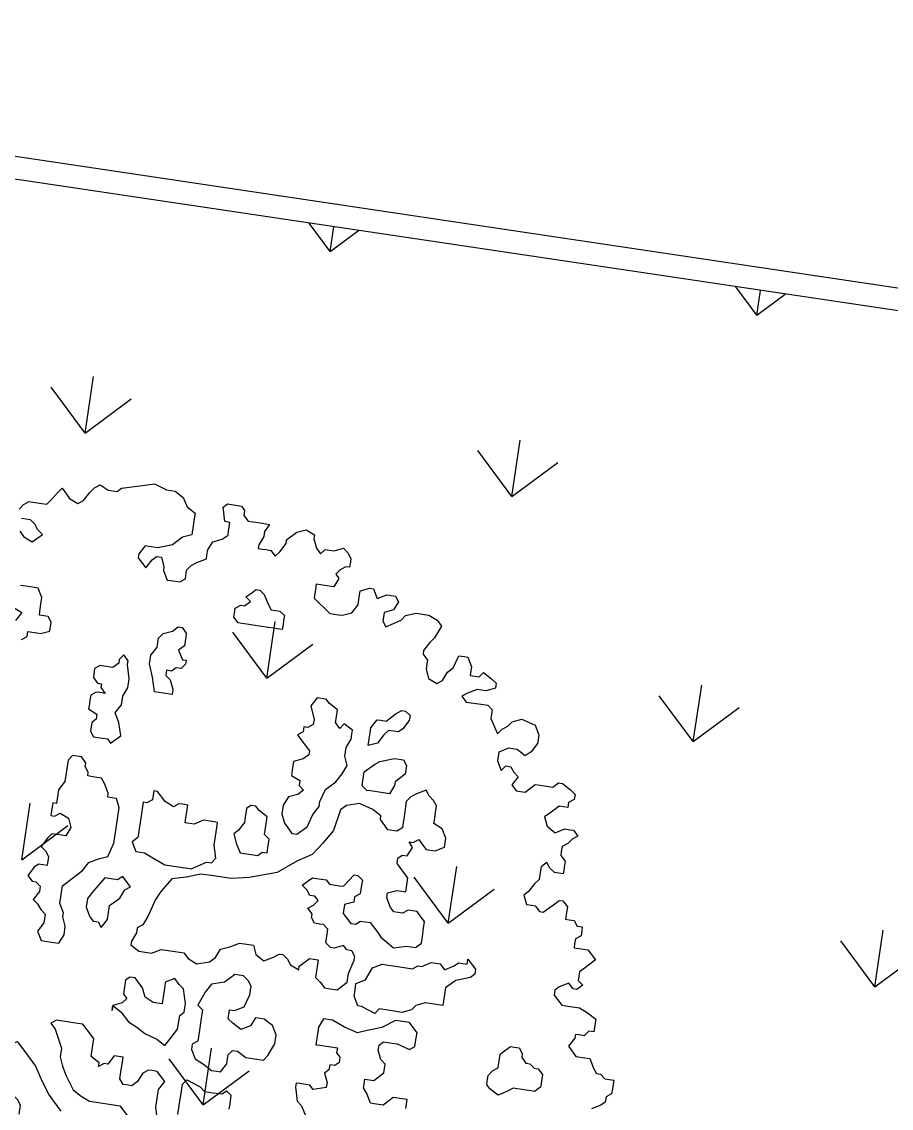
# Model space of a CAD drawing. Header units: millimetres. Extents: x 338 to 506, y 179 to 335.
# Drawn here: x 375.76 to 381.56, y 262.99 to 270.23 of the extents above; entities that cross this region are included whole.
import ezdxf

# ---------------------------------------------------------------- set-up
doc = ezdxf.new("R2010")
doc.units = ezdxf.units.MM
for name, color, linetype in [('ANDEN', 251, 'Continuous'), ('ARBOL-TOP', 3, 'Continuous'), ('MUROS', 32, 'Continuous')]:
    doc.layers.add(name, color=color, linetype=linetype)

# ---------------------------------------------------------------- blocks, each defined once
blk = doc.blocks.new('*X959')
at = {"color": 0}
for p, q in [((82.3286, 122.0172), (82.598, 122.2867)), ((79.4549, 122.0172), (79.7243, 121.7478)), ((79.4549, 122.0172), (79.8359, 122.0172)), ((82.3286, 122.0172), (82.598, 121.7478)), ((82.3286, 122.0172), (82.7096, 122.0172)), ((78.0181, 120.5804), (78.2875, 120.8498)), ((80.8918, 120.5804), (81.1612, 120.8498)), ((83.7654, 120.5804), (83.9313, 120.7462)), ((78.0181, 120.5804), (78.2875, 120.311)), ((78.0181, 120.5804), (78.3991, 120.5804)), ((80.8918, 120.5804), (81.1612, 120.311)), ((80.8918, 120.5804), (81.2728, 120.5804)), ((83.7654, 120.5804), (83.9313, 120.4146)), ((83.7654, 120.5804), (83.9313, 120.5804)), ((79.4549, 119.1436), (79.7243, 119.413)), ((82.3286, 119.1436), (82.598, 119.413)), ((79.4549, 119.1436), (79.7243, 118.8742)), ((79.4549, 119.1436), (79.8359, 119.1436)), ((82.3286, 119.1436), (82.598, 118.8742)), ((82.3286, 119.1436), (82.7096, 119.1436)), ((80.8918, 117.7067), (81.1612, 117.9761)), ((83.7654, 117.7067), (83.9313, 117.8726)), ((80.8918, 117.7067), (81.1612, 117.4373)), ((80.8918, 117.7067), (81.2728, 117.7067)), ((83.7654, 117.7067), (83.9313, 117.5409)), ((83.7654, 117.7067), (83.9313, 117.7067)), ((79.4549, 116.2699), (79.7243, 116.5393)), ((79.4549, 116.2699), (79.7243, 116.0005)), ((79.4549, 116.2699), (79.8359, 116.2699))]:
    blk.add_line(p, q, dxfattribs=at)
blk = doc.blocks.new('ARBOLITO')
at = {"linetype": 'ByBlock'}
for points in [[(462.3107, 69.5724), (462.3253, 69.5662), (462.3169, 69.5517)], [(462.3315, 69.5226), (462.3398, 69.5288), (462.3398, 69.5371), (462.3543, 69.5371), (462.3606, 69.5371), (462.3751, 69.5433), (462.3751, 69.5579), (462.3689, 69.5662), (462.3543, 69.5662), (462.3543, 69.5724), (462.3543, 69.5807), (462.3543, 69.5953), (462.346, 69.6098), (462.3398, 69.6098), (462.3253, 69.6098), (462.3169, 69.6098)], [(462.3024, 69.6971), (462.3107, 69.6888), (462.3253, 69.6826), (462.3398, 69.6971), (462.3315, 69.7033), (462.3253, 69.7117), (462.3169, 69.7179), (462.3024, 69.7179)], [(462.2962, 69.7324), (462.3024, 69.7407), (462.3107, 69.747), (462.3169, 69.747), (462.3315, 69.747), (462.3398, 69.747), (462.346, 69.7553), (462.3543, 69.7678), (462.3606, 69.7761), (462.3689, 69.7678), (462.3751, 69.7615), (462.3897, 69.7553), (462.398, 69.7615), (462.4063, 69.7761), (462.4125, 69.7844), (462.4208, 69.7906), (462.4354, 69.7844), (462.4499, 69.7844), (462.4562, 69.7906), (462.4853, 69.7989), (462.5081, 69.8052), (462.5289, 69.7989), (462.5434, 69.7989), (462.558, 69.7906), (462.5663, 69.7761), (462.5808, 69.7678), (462.5808, 69.7553), (462.5808, 69.747), (462.5808, 69.7324), (462.5663, 69.7262), (462.5517, 69.7117), (462.5289, 69.7033), (462.5143, 69.7033), (462.5081, 69.7033), (462.4998, 69.6888), (462.4998, 69.6826), (462.5081, 69.6742), (462.5143, 69.668), (462.5227, 69.6826), (462.5289, 69.6888), (462.5372, 69.6888), (462.5434, 69.6742), (462.5434, 69.668), (462.5517, 69.6535), (462.558, 69.6535), (462.5725, 69.6535), (462.5808, 69.6597), (462.5808, 69.6742), (462.5871, 69.6826), (462.5954, 69.6888), (462.6099, 69.6971), (462.6099, 69.7033), (462.6099, 69.7117), (462.6162, 69.7262), (462.6307, 69.7324), (462.639, 69.7407), (462.639, 69.747), (462.639, 69.7615), (462.6307, 69.7615), (462.6245, 69.7844), (462.6307, 69.7906), (462.6536, 69.7906), (462.6598, 69.7844), (462.6598, 69.7761), (462.6681, 69.7678), (462.6764, 69.7678), (462.691, 69.7678), (462.7034, 69.7678), (462.6972, 69.7553), (462.6972, 69.747), (462.691, 69.7324), (462.691, 69.7262), (462.6972, 69.7262), (462.7034, 69.7262), (462.7117, 69.7262), (462.7201, 69.7179), (462.7263, 69.7262), (462.7346, 69.7407), (462.7346, 69.747), (462.7491, 69.7615), (462.7637, 69.7678), (462.7782, 69.7615), (462.7782, 69.7553), (462.7845, 69.7407), (462.7928, 69.7324), (462.799, 69.7407), (462.8136, 69.7407), (462.8281, 69.747), (462.8364, 69.7407), (462.8427, 69.7324), (462.8427, 69.7262), (462.8427, 69.7179), (462.8364, 69.7179), (462.8281, 69.7117), (462.8219, 69.7033), (462.8281, 69.6971), (462.8219, 69.6826), (462.8073, 69.6826), (462.7928, 69.6826), (462.7928, 69.6742), (462.7928, 69.6597), (462.8219, 69.6389), (462.8364, 69.6389), (462.8427, 69.6389), (462.8572, 69.6452), (462.8655, 69.6597), (462.8655, 69.668), (462.8655, 69.6826), (462.8801, 69.6888), (462.8863, 69.6888), (462.8946, 69.6742), (462.9091, 69.6826), (462.9237, 69.6826), (462.9299, 69.6742), (462.9237, 69.6597), (462.9091, 69.6535), (462.9091, 69.6389), (462.9154, 69.6306), (462.9382, 69.6452), (462.9445, 69.6535), (462.9611, 69.6597), (462.9819, 69.6597), (462.9964, 69.6535), (463.0047, 69.6452), (462.9964, 69.6244), (462.9902, 69.6161), (462.9819, 69.6015), (462.9819, 69.5953), (462.9902, 69.587), (462.9902, 69.5807), (462.9902, 69.5724), (462.9964, 69.5579), (463.011, 69.5517), (463.0193, 69.5579), (463.0255, 69.5724), (463.0338, 69.5807), (463.0401, 69.6015), (463.0484, 69.6015), (463.0546, 69.6015), (463.0629, 69.587), (463.0629, 69.5724), (463.0775, 69.5724), (463.0837, 69.5807), (463.0982, 69.5724), (463.1065, 69.5662), (463.1065, 69.5579), (463.092, 69.5517), (463.0775, 69.5517), (463.0629, 69.5433), (463.0546, 69.5371), (463.0629, 69.5288), (463.0837, 69.5288), (463.0982, 69.5288), (463.1065, 69.5226), (463.1065, 69.508), (463.1211, 69.4852), (463.1273, 69.4935), (463.1356, 69.4997), (463.1419, 69.508), (463.1564, 69.5143), (463.1793, 69.508), (463.1876, 69.4935), (463.1876, 69.4852), (463.1876, 69.4789), (463.1793, 69.4644), (463.171, 69.4561), (463.1564, 69.4644), (463.1419, 69.4644), (463.1273, 69.4561), (463.1273, 69.4415), (463.1356, 69.427), (463.1419, 69.4353), (463.1502, 69.4353), (463.1564, 69.427), (463.1647, 69.4207), (463.1564, 69.4062), (463.1647, 69.3979), (463.1793, 69.3979), (463.1938, 69.4124), (463.2021, 69.4124), (463.2229, 69.4124), (463.2312, 69.4207), (463.2375, 69.4207), (463.252, 69.4124), (463.2603, 69.4062), (463.2603, 69.3979), (463.252, 69.3917), (463.252, 69.3833), (463.2375, 69.3833), (463.2312, 69.3771), (463.2229, 69.3688), (463.2167, 69.3626), (463.2229, 69.348), (463.2375, 69.3397), (463.252, 69.348), (463.2603, 69.348), (463.2665, 69.348), (463.2749, 69.3397), (463.2665, 69.3335), (463.2603, 69.3252), (463.252, 69.3189), (463.252, 69.3106), (463.252, 69.3044), (463.2603, 69.2961), (463.2603, 69.2898), (463.2603, 69.2815), (463.2603, 69.2753), (463.2458, 69.2753), (463.2375, 69.2815), (463.2312, 69.2898), (463.2229, 69.2815), (463.2229, 69.2753), (463.2229, 69.2607), (463.2167, 69.2524), (463.2084, 69.2379), (463.2021, 69.2317), (463.2084, 69.2171), (463.2167, 69.2171), (463.2229, 69.2171), (463.2312, 69.2088), (463.2375, 69.2088), (463.2458, 69.2171), (463.252, 69.2233), (463.2603, 69.2317), (463.2665, 69.2317), (463.2749, 69.2233), (463.2749, 69.2171), (463.2749, 69.2026), (463.2811, 69.2026), (463.2894, 69.2026), (463.2956, 69.1943), (463.3039, 69.1943), (463.3039, 69.188), (463.3039, 69.1797), (463.2956, 69.1735), (463.2956, 69.1652), (463.2956, 69.1589), (463.3039, 69.1589), (463.3185, 69.1589), (463.333, 69.1444), (463.3247, 69.1361), (463.3185, 69.1298), (463.3102, 69.1215), (463.3102, 69.107), (463.3185, 69.1008), (463.3102, 69.0924), (463.3039, 69.0924), (463.2956, 69.1008), (463.2811, 69.0924), (463.2749, 69.0862), (463.2749, 69.0779), (463.2811, 69.0717), (463.2894, 69.0633), (463.2956, 69.0633), (463.3185, 69.0633), (463.333, 69.0571), (463.3476, 69.0488), (463.3476, 69.0426), (463.3476, 69.028), (463.3393, 69.028), (463.333, 69.0197), (463.3247, 69.0197), (463.3185, 69.0197), (463.3185, 69.0135), (463.3102, 68.9989), (463.3185, 68.9906), (463.3247, 68.9844), (463.3393, 68.9844), (463.3476, 68.9844), (463.3559, 68.9698), (463.3621, 68.9615), (463.3684, 68.9615), (463.3767, 68.9553), (463.3912, 68.9553), (463.3912, 68.9408), (463.3912, 68.9324), (463.3829, 68.9262), (463.3829, 68.9179), (463.3767, 68.9117), (463.3621, 68.9034)], [(462.3107, 69.5724), (462.3253, 69.5662), (462.3169, 69.5517)], [(462.3315, 69.5226), (462.3398, 69.5288), (462.3398, 69.5371), (462.3543, 69.5371), (462.3606, 69.5371), (462.3751, 69.5433), (462.3751, 69.5579), (462.3689, 69.5662), (462.3543, 69.5662), (462.3543, 69.5724), (462.3543, 69.5807), (462.3543, 69.5953), (462.346, 69.6098), (462.3398, 69.6098), (462.3253, 69.6098), (462.3169, 69.6098)], [(462.3024, 69.6971), (462.3107, 69.6888), (462.3253, 69.6826), (462.3398, 69.6971), (462.3315, 69.7033), (462.3253, 69.7117), (462.3169, 69.7179), (462.3024, 69.7179)], [(462.2962, 69.7324), (462.3024, 69.7407), (462.3107, 69.747), (462.3169, 69.747), (462.3315, 69.747), (462.3398, 69.747), (462.346, 69.7553), (462.3543, 69.7678), (462.3606, 69.7761), (462.3689, 69.7678), (462.3751, 69.7615), (462.3897, 69.7553), (462.398, 69.7615), (462.4063, 69.7761), (462.4125, 69.7844), (462.4208, 69.7906), (462.4354, 69.7844), (462.4499, 69.7844), (462.4562, 69.7906), (462.4853, 69.7989), (462.5081, 69.8052), (462.5289, 69.7989), (462.5434, 69.7989), (462.558, 69.7906), (462.5663, 69.7761), (462.5808, 69.7678), (462.5808, 69.7553), (462.5808, 69.747), (462.5808, 69.7324), (462.5663, 69.7262), (462.5517, 69.7117), (462.5289, 69.7033), (462.5143, 69.7033), (462.5081, 69.7033), (462.4998, 69.6888), (462.4998, 69.6826), (462.5081, 69.6742), (462.5143, 69.668), (462.5227, 69.6826), (462.5289, 69.6888), (462.5372, 69.6888), (462.5434, 69.6742), (462.5434, 69.668), (462.5517, 69.6535), (462.558, 69.6535), (462.5725, 69.6535), (462.5808, 69.6597), (462.5808, 69.6742), (462.5871, 69.6826), (462.5954, 69.6888), (462.6099, 69.6971), (462.6099, 69.7033), (462.6099, 69.7117), (462.6162, 69.7262), (462.6307, 69.7324), (462.639, 69.7407), (462.639, 69.747), (462.639, 69.7615), (462.6307, 69.7615), (462.6245, 69.7844), (462.6307, 69.7906), (462.6536, 69.7906), (462.6598, 69.7844), (462.6598, 69.7761), (462.6681, 69.7678), (462.6764, 69.7678), (462.691, 69.7678), (462.7034, 69.7678), (462.6972, 69.7553), (462.6972, 69.747), (462.691, 69.7324), (462.691, 69.7262), (462.6972, 69.7262), (462.7034, 69.7262), (462.7117, 69.7262), (462.7201, 69.7179), (462.7263, 69.7262), (462.7346, 69.7407), (462.7346, 69.747), (462.7491, 69.7615), (462.7637, 69.7678), (462.7782, 69.7615), (462.7782, 69.7553), (462.7845, 69.7407), (462.7928, 69.7324), (462.799, 69.7407), (462.8136, 69.7407), (462.8281, 69.747), (462.8364, 69.7407), (462.8427, 69.7324), (462.8427, 69.7262), (462.8427, 69.7179), (462.8364, 69.7179), (462.8281, 69.7117), (462.8219, 69.7033), (462.8281, 69.6971), (462.8219, 69.6826), (462.8073, 69.6826), (462.7928, 69.6826), (462.7928, 69.6742), (462.7928, 69.6597), (462.8219, 69.6389), (462.8364, 69.6389), (462.8427, 69.6389), (462.8572, 69.6452), (462.8655, 69.6597), (462.8655, 69.668), (462.8655, 69.6826), (462.8801, 69.6888), (462.8863, 69.6888), (462.8946, 69.6742), (462.9091, 69.6826), (462.9237, 69.6826), (462.9299, 69.6742), (462.9237, 69.6597), (462.9091, 69.6535), (462.9091, 69.6389), (462.9154, 69.6306), (462.9382, 69.6452), (462.9445, 69.6535), (462.9611, 69.6597), (462.9819, 69.6597), (462.9964, 69.6535), (463.0047, 69.6452), (462.9964, 69.6244), (462.9902, 69.6161), (462.9819, 69.6015), (462.9819, 69.5953), (462.9902, 69.587), (462.9902, 69.5807), (462.9902, 69.5724), (462.9964, 69.5579), (463.011, 69.5517), (463.0193, 69.5579), (463.0255, 69.5724), (463.0338, 69.5807), (463.0401, 69.6015), (463.0484, 69.6015), (463.0546, 69.6015), (463.0629, 69.587), (463.0629, 69.5724), (463.0775, 69.5724), (463.0837, 69.5807), (463.0982, 69.5724), (463.1065, 69.5662), (463.1065, 69.5579), (463.092, 69.5517), (463.0775, 69.5517), (463.0629, 69.5433), (463.0546, 69.5371), (463.0629, 69.5288), (463.0837, 69.5288), (463.0982, 69.5288), (463.1065, 69.5226), (463.1065, 69.508), (463.1211, 69.4852), (463.1273, 69.4935), (463.1356, 69.4997), (463.1419, 69.508), (463.1564, 69.5143), (463.1793, 69.508), (463.1876, 69.4935), (463.1876, 69.4852), (463.1876, 69.4789), (463.1793, 69.4644), (463.171, 69.4561), (463.1564, 69.4644), (463.1419, 69.4644), (463.1273, 69.4561), (463.1273, 69.4415), (463.1356, 69.427), (463.1419, 69.4353), (463.1502, 69.4353), (463.1564, 69.427), (463.1647, 69.4207), (463.1564, 69.4062), (463.1647, 69.3979), (463.1793, 69.3979), (463.1938, 69.4124), (463.2021, 69.4124), (463.2229, 69.4124), (463.2312, 69.4207), (463.2375, 69.4207), (463.252, 69.4124), (463.2603, 69.4062), (463.2603, 69.3979), (463.252, 69.3917), (463.252, 69.3833), (463.2375, 69.3833), (463.2312, 69.3771), (463.2229, 69.3688), (463.2167, 69.3626), (463.2229, 69.348), (463.2375, 69.3397), (463.252, 69.348), (463.2603, 69.348), (463.2665, 69.348), (463.2749, 69.3397), (463.2665, 69.3335), (463.2603, 69.3252), (463.252, 69.3189), (463.252, 69.3106), (463.252, 69.3044), (463.2603, 69.2961), (463.2603, 69.2898), (463.2603, 69.2815), (463.2603, 69.2753), (463.2458, 69.2753), (463.2375, 69.2815), (463.2312, 69.2898), (463.2229, 69.2815), (463.2229, 69.2753), (463.2229, 69.2607), (463.2167, 69.2524), (463.2084, 69.2379), (463.2021, 69.2317), (463.2084, 69.2171), (463.2167, 69.2171), (463.2229, 69.2171), (463.2312, 69.2088), (463.2375, 69.2088), (463.2458, 69.2171), (463.252, 69.2233), (463.2603, 69.2317), (463.2665, 69.2317), (463.2749, 69.2233), (463.2749, 69.2171), (463.2749, 69.2026), (463.2811, 69.2026), (463.2894, 69.2026), (463.2956, 69.1943), (463.3039, 69.1943), (463.3039, 69.188), (463.3039, 69.1797), (463.2956, 69.1735), (463.2956, 69.1652), (463.2956, 69.1589), (463.3039, 69.1589), (463.3185, 69.1589), (463.333, 69.1444), (463.3247, 69.1361), (463.3185, 69.1298), (463.3102, 69.1215), (463.3102, 69.107), (463.3185, 69.1008), (463.3102, 69.0924), (463.3039, 69.0924), (463.2956, 69.1008), (463.2811, 69.0924), (463.2749, 69.0862), (463.2749, 69.0779), (463.2811, 69.0717), (463.2894, 69.0633), (463.2956, 69.0633), (463.3185, 69.0633), (463.333, 69.0571), (463.3476, 69.0488), (463.3476, 69.0426), (463.3476, 69.028), (463.3393, 69.028), (463.333, 69.0197), (463.3247, 69.0197), (463.3185, 69.0197), (463.3185, 69.0135), (463.3102, 68.9989), (463.3185, 68.9906), (463.3247, 68.9844), (463.3393, 68.9844), (463.3476, 68.9844), (463.3559, 68.9698), (463.3621, 68.9615), (463.3684, 68.9615), (463.3767, 68.9553), (463.3912, 68.9553), (463.3912, 68.9408), (463.3912, 68.9324), (463.3829, 68.9262), (463.3829, 68.9179), (463.3767, 68.9117), (463.3621, 68.9034)], [(462.7117, 69.6015), (462.6972, 69.6015), (462.691, 69.6015), (462.6827, 69.6015), (462.6764, 69.6015), (462.6681, 69.6098), (462.6681, 69.6161), (462.6681, 69.6244), (462.6764, 69.6306), (462.6827, 69.6306), (462.691, 69.6389), (462.6827, 69.6452), (462.691, 69.6535), (462.6972, 69.6597), (462.7034, 69.6597), (462.7117, 69.6535), (462.7201, 69.6389), (462.7263, 69.6306), (462.7408, 69.6306), (462.7491, 69.6244), (462.7491, 69.6161), (462.7491, 69.6098), (462.7491, 69.6015), (462.7408, 69.6015), (462.7346, 69.6015), (462.7263, 69.6015), (462.7117, 69.6015), (462.7117, 69.6015)], [(462.7117, 69.6015), (462.6972, 69.6015), (462.691, 69.6015), (462.6827, 69.6015), (462.6764, 69.6015), (462.6681, 69.6098), (462.6681, 69.6161), (462.6681, 69.6244), (462.6764, 69.6306), (462.6827, 69.6306), (462.691, 69.6389), (462.6827, 69.6452), (462.691, 69.6535), (462.6972, 69.6597), (462.7034, 69.6597), (462.7117, 69.6535), (462.7201, 69.6389), (462.7263, 69.6306), (462.7408, 69.6306), (462.7491, 69.6244), (462.7491, 69.6161), (462.7491, 69.6098), (462.7491, 69.6015), (462.7408, 69.6015), (462.7346, 69.6015), (462.7263, 69.6015), (462.7117, 69.6015)], [(462.5725, 69.508), (462.5725, 69.4997), (462.5808, 69.4935), (462.5871, 69.4789), (462.5871, 69.4706), (462.5725, 69.4706), (462.558, 69.4706), (462.5517, 69.4935), (462.5434, 69.5143), (462.5434, 69.5288), (462.5517, 69.5433), (462.5517, 69.5579), (462.558, 69.5662), (462.5725, 69.5724), (462.5808, 69.5807), (462.5871, 69.5807), (462.5954, 69.5724), (462.5954, 69.5662), (462.5954, 69.5517), (462.5871, 69.5433), (462.5954, 69.5288), (462.6016, 69.5288), (462.6016, 69.5226), (462.5954, 69.5143), (462.5871, 69.5143), (462.5808, 69.508), (462.5725, 69.508), (462.5725, 69.508)], [(462.5725, 69.508), (462.5725, 69.4997), (462.5808, 69.4935), (462.5871, 69.4789), (462.5871, 69.4706), (462.5725, 69.4706), (462.558, 69.4706), (462.5517, 69.4935), (462.5434, 69.5143), (462.5434, 69.5288), (462.5517, 69.5433), (462.5517, 69.5579), (462.558, 69.5662), (462.5725, 69.5724), (462.5808, 69.5807), (462.5871, 69.5807), (462.5954, 69.5724), (462.5954, 69.5662), (462.5954, 69.5517), (462.5871, 69.5433), (462.5954, 69.5288), (462.6016, 69.5288), (462.6016, 69.5226), (462.5954, 69.5143), (462.5871, 69.5143), (462.5808, 69.508), (462.5725, 69.508)], [(462.5143, 69.3917), (462.5081, 69.4124), (462.4998, 69.427), (462.5081, 69.4415), (462.5081, 69.4561), (462.5143, 69.4706), (462.5143, 69.4852), (462.5081, 69.508), (462.5081, 69.5143), (462.4998, 69.5226), (462.4936, 69.5143), (462.4936, 69.508), (462.4853, 69.4997), (462.4707, 69.4997), (462.4645, 69.4997), (462.4562, 69.4935), (462.4562, 69.4789), (462.4645, 69.4706), (462.4707, 69.4706), (462.4707, 69.4644), (462.479, 69.4561), (462.4707, 69.4561), (462.4645, 69.4561), (462.4562, 69.4498), (462.4562, 69.4415), (462.4562, 69.4353), (462.4562, 69.427), (462.4707, 69.4207), (462.4707, 69.4124), (462.4645, 69.4062), (462.4645, 69.3917), (462.4707, 69.3833), (462.4853, 69.3833), (462.4936, 69.3833), (462.4998, 69.3771), (462.5143, 69.3917), (462.5143, 69.3917)], [(462.5143, 69.3917), (462.5081, 69.4124), (462.4998, 69.427), (462.5081, 69.4415), (462.5081, 69.4561), (462.5143, 69.4706), (462.5143, 69.4852), (462.5081, 69.508), (462.5081, 69.5143), (462.4998, 69.5226), (462.4936, 69.5143), (462.4936, 69.508), (462.4853, 69.4997), (462.4707, 69.4997), (462.4645, 69.4997), (462.4562, 69.4935), (462.4562, 69.4789), (462.4645, 69.4706), (462.4707, 69.4706), (462.4707, 69.4644), (462.479, 69.4561), (462.4707, 69.4561), (462.4645, 69.4561), (462.4562, 69.4498), (462.4562, 69.4415), (462.4562, 69.4353), (462.4562, 69.427), (462.4707, 69.4207), (462.4707, 69.4124), (462.4645, 69.4062), (462.4645, 69.3917), (462.4707, 69.3833), (462.4853, 69.3833), (462.4936, 69.3833), (462.4998, 69.3771), (462.5143, 69.3917)], [(462.8219, 69.2753), (462.8364, 69.2898), (462.8427, 69.3106), (462.851, 69.3252), (462.851, 69.3335), (462.8572, 69.3543), (462.8717, 69.3688), (462.8801, 69.3833), (462.8863, 69.3979), (462.8801, 69.4124), (462.8801, 69.427), (462.8863, 69.4415), (462.8863, 69.4498), (462.8863, 69.4561), (462.8717, 69.4644), (462.8655, 69.4561), (462.8572, 69.4644), (462.8572, 69.4706), (462.8572, 69.4852), (462.8427, 69.4935), (462.8364, 69.4997), (462.8219, 69.4997), (462.8136, 69.4852), (462.8219, 69.4644), (462.8219, 69.4561), (462.8136, 69.4498), (462.8073, 69.4498), (462.8073, 69.4415), (462.799, 69.4353), (462.8073, 69.427), (462.8136, 69.4207), (462.8219, 69.4124), (462.8219, 69.4062), (462.8136, 69.3979), (462.799, 69.3917), (462.799, 69.3771), (462.799, 69.3688), (462.8136, 69.3626), (462.8136, 69.3543), (462.8219, 69.348), (462.8136, 69.3397), (462.799, 69.3335), (462.7928, 69.3189), (462.7928, 69.3044), (462.799, 69.2898), (462.8073, 69.2815), (462.8136, 69.2753), (462.8219, 69.2753), (462.8219, 69.2753)], [(462.8219, 69.2753), (462.8364, 69.2898), (462.8427, 69.3106), (462.851, 69.3252), (462.851, 69.3335), (462.8572, 69.3543), (462.8717, 69.3688), (462.8801, 69.3833), (462.8863, 69.3979), (462.8801, 69.4124), (462.8801, 69.427), (462.8863, 69.4415), (462.8863, 69.4498), (462.8863, 69.4561), (462.8717, 69.4644), (462.8655, 69.4561), (462.8572, 69.4644), (462.8572, 69.4706), (462.8572, 69.4852), (462.8427, 69.4935), (462.8364, 69.4997), (462.8219, 69.4997), (462.8136, 69.4852), (462.8219, 69.4644), (462.8219, 69.4561), (462.8136, 69.4498), (462.8073, 69.4498), (462.8073, 69.4415), (462.799, 69.4353), (462.8073, 69.427), (462.8136, 69.4207), (462.8219, 69.4124), (462.8219, 69.4062), (462.8136, 69.3979), (462.799, 69.3917), (462.799, 69.3771), (462.799, 69.3688), (462.8136, 69.3626), (462.8136, 69.3543), (462.8219, 69.348), (462.8136, 69.3397), (462.799, 69.3335), (462.7928, 69.3189), (462.7928, 69.3044), (462.799, 69.2898), (462.8073, 69.2815), (462.8136, 69.2753), (462.8219, 69.2753)], [(462.9154, 69.4353), (462.9154, 69.4498), (462.9154, 69.4561), (462.9154, 69.4644), (462.9237, 69.4789), (462.9299, 69.4789), (462.9382, 69.4789), (462.9445, 69.4852), (462.9528, 69.4935), (462.9611, 69.4997), (462.9673, 69.4997), (462.9756, 69.4935), (462.9756, 69.4852), (462.9673, 69.4706), (462.9611, 69.4644), (462.9445, 69.4644), (462.9382, 69.4561), (462.9299, 69.4415), (462.9154, 69.4353), (462.9154, 69.4353)], [(462.9154, 69.4353), (462.9154, 69.4498), (462.9154, 69.4561), (462.9154, 69.4644), (462.9237, 69.4789), (462.9299, 69.4789), (462.9382, 69.4789), (462.9445, 69.4852), (462.9528, 69.4935), (462.9611, 69.4997), (462.9673, 69.4997), (462.9756, 69.4935), (462.9756, 69.4852), (462.9673, 69.4706), (462.9611, 69.4644), (462.9445, 69.4644), (462.9382, 69.4561), (462.9299, 69.4415), (462.9154, 69.4353)], [(462.9445, 69.3626), (462.9299, 69.3626), (462.9237, 69.3626), (462.9154, 69.3688), (462.9154, 69.3771), (462.9154, 69.3917), (462.9299, 69.4062), (462.9382, 69.4124), (462.9611, 69.4207), (462.9756, 69.4207), (462.9819, 69.4124), (462.9819, 69.3979), (462.9756, 69.3917), (462.9673, 69.3833), (462.9673, 69.3771), (462.9611, 69.3626), (462.9445, 69.3626), (462.9445, 69.3626)], [(462.9445, 69.3626), (462.9299, 69.3626), (462.9237, 69.3626), (462.9154, 69.3688), (462.9154, 69.3771), (462.9154, 69.3917), (462.9299, 69.4062), (462.9382, 69.4124), (462.9611, 69.4207), (462.9756, 69.4207), (462.9819, 69.4124), (462.9819, 69.3979), (462.9756, 69.3917), (462.9673, 69.3833), (462.9673, 69.3771), (462.9611, 69.3626), (462.9445, 69.3626)], [(462.5808, 69.0571), (462.5954, 69.0488), (462.6162, 69.0488), (462.6307, 69.0571), (462.6536, 69.0571), (462.6681, 69.0571), (462.6764, 69.0488), (462.691, 69.0426), (462.7117, 69.0488), (462.7201, 69.0571), (462.7263, 69.0717), (462.7408, 69.0779), (462.7554, 69.0862), (462.7637, 69.0862), (462.7782, 69.0862), (462.7845, 69.0717), (462.799, 69.0633), (462.8136, 69.0717), (462.8219, 69.0779), (462.8281, 69.0779), (462.8364, 69.0717), (462.8427, 69.0633), (462.8572, 69.0571), (462.8572, 69.0633), (462.8655, 69.0717), (462.8717, 69.0779), (462.8863, 69.0779), (462.8863, 69.0633), (462.8863, 69.0488), (462.8946, 69.0426), (462.9029, 69.0343), (462.9091, 69.0343), (462.9237, 69.0343), (462.9382, 69.0488), (462.9382, 69.0633), (462.9445, 69.0862), (462.9445, 69.0924), (462.9382, 69.1008), (462.9299, 69.1008), (462.9237, 69.107), (462.9091, 69.1008), (462.9029, 69.1008), (462.8946, 69.107), (462.8946, 69.1215), (462.8946, 69.1298), (462.8863, 69.1361), (462.8801, 69.1361), (462.8717, 69.1361), (462.8655, 69.1444), (462.8655, 69.1506), (462.8572, 69.1589), (462.8655, 69.1652), (462.8717, 69.1735), (462.8655, 69.1797), (462.8572, 69.1797), (462.851, 69.188), (462.8427, 69.1943), (462.851, 69.2026), (462.8572, 69.2088), (462.8717, 69.2088), (462.8801, 69.2088), (462.8863, 69.2026), (462.9029, 69.2026), (462.9091, 69.2026), (462.9237, 69.2233), (462.9299, 69.2233), (462.9382, 69.2171), (462.9382, 69.2088), (462.9382, 69.1943), (462.9299, 69.188), (462.9299, 69.1797), (462.9154, 69.1735), (462.9154, 69.1589), (462.9237, 69.1506), (462.9299, 69.1444), (462.9382, 69.1444), (462.9445, 69.1506), (462.9528, 69.1506), (462.9611, 69.1506), (462.9673, 69.1444), (462.9756, 69.1361), (462.9819, 69.1298), (463.0047, 69.1153), (463.0255, 69.1215), (463.0401, 69.1215), (463.0484, 69.1298), (463.0484, 69.1444), (463.0484, 69.1506), (463.0484, 69.1652), (463.0401, 69.1735), (463.0338, 69.1797), (463.0193, 69.1797), (463.011, 69.1735), (462.9964, 69.1735), (462.9902, 69.1797), (462.9819, 69.1943), (462.9819, 69.2026), (462.9964, 69.2088), (463.0047, 69.2088), (463.011, 69.2088), (463.011, 69.2317), (463.0047, 69.2379), (462.9964, 69.2462), (462.9902, 69.2524), (462.9902, 69.2607), (462.9964, 69.267), (463.0047, 69.267), (463.011, 69.2815), (463.0047, 69.2898), (463.011, 69.2898), (463.0193, 69.2961), (463.0255, 69.2898), (463.0338, 69.2815), (463.0484, 69.2815), (463.0629, 69.2898), (463.0629, 69.3044), (463.0546, 69.3189), (463.0401, 69.3252), (463.0401, 69.3335), (463.0401, 69.3397), (463.0401, 69.3543), (463.0338, 69.3626), (463.0255, 69.3688), (463.0193, 69.3771), (463.0047, 69.3688), (462.9964, 69.3626), (462.9902, 69.3543), (462.9902, 69.3335), (462.9902, 69.3189), (462.9902, 69.3106), (462.9819, 69.3044), (462.9673, 69.3044), (462.9611, 69.3106), (462.9528, 69.3189), (462.9528, 69.3252), (462.9382, 69.3335), (462.9154, 69.3397), (462.8946, 69.3335), (462.8863, 69.3252), (462.8801, 69.2898), (462.8655, 69.267), (462.851, 69.2462), (462.8281, 69.2317), (462.799, 69.2088), (462.7554, 69.1943), (462.7263, 69.188), (462.6972, 69.188), (462.6764, 69.188), (462.6536, 69.1797), (462.6307, 69.1735), (462.6162, 69.1506), (462.6099, 69.1361), (462.6016, 69.107), (462.5954, 69.0924), (462.5871, 69.0862), (462.5871, 69.0779), (462.5808, 69.0633), (462.5808, 69.0571), (462.5808, 69.0571)], [(462.5808, 69.0571), (462.5954, 69.0488), (462.6162, 69.0488), (462.6307, 69.0571), (462.6536, 69.0571), (462.6681, 69.0571), (462.6764, 69.0488), (462.691, 69.0426), (462.7117, 69.0488), (462.7201, 69.0571), (462.7263, 69.0717), (462.7408, 69.0779), (462.7554, 69.0862), (462.7637, 69.0862), (462.7782, 69.0862), (462.7845, 69.0717), (462.799, 69.0633), (462.8136, 69.0717), (462.8219, 69.0779), (462.8281, 69.0779), (462.8364, 69.0717), (462.8427, 69.0633), (462.8572, 69.0571), (462.8572, 69.0633), (462.8655, 69.0717), (462.8717, 69.0779), (462.8863, 69.0779), (462.8863, 69.0633), (462.8863, 69.0488), (462.8946, 69.0426), (462.9029, 69.0343), (462.9091, 69.0343), (462.9237, 69.0343), (462.9382, 69.0488), (462.9382, 69.0633), (462.9445, 69.0862), (462.9445, 69.0924), (462.9382, 69.1008), (462.9299, 69.1008), (462.9237, 69.107), (462.9091, 69.1008), (462.9029, 69.1008), (462.8946, 69.107), (462.8946, 69.1215), (462.8946, 69.1298), (462.8863, 69.1361), (462.8801, 69.1361), (462.8717, 69.1361), (462.8655, 69.1444), (462.8655, 69.1506), (462.8572, 69.1589), (462.8655, 69.1652), (462.8717, 69.1735), (462.8655, 69.1797), (462.8572, 69.1797), (462.851, 69.188), (462.8427, 69.1943), (462.851, 69.2026), (462.8572, 69.2088), (462.8717, 69.2088), (462.8801, 69.2088), (462.8863, 69.2026), (462.9029, 69.2026), (462.9091, 69.2026), (462.9237, 69.2233), (462.9299, 69.2233), (462.9382, 69.2171), (462.9382, 69.2088), (462.9382, 69.1943), (462.9299, 69.188), (462.9299, 69.1797), (462.9154, 69.1735), (462.9154, 69.1589), (462.9237, 69.1506), (462.9299, 69.1444), (462.9382, 69.1444), (462.9445, 69.1506), (462.9528, 69.1506), (462.9611, 69.1506), (462.9673, 69.1444), (462.9756, 69.1361), (462.9819, 69.1298), (463.0047, 69.1153), (463.0255, 69.1215), (463.0401, 69.1215), (463.0484, 69.1298), (463.0484, 69.1444), (463.0484, 69.1506), (463.0484, 69.1652), (463.0401, 69.1735), (463.0338, 69.1797), (463.0193, 69.1797), (463.011, 69.1735), (462.9964, 69.1735), (462.9902, 69.1797), (462.9819, 69.1943), (462.9819, 69.2026), (462.9964, 69.2088), (463.0047, 69.2088), (463.011, 69.2088), (463.011, 69.2317), (463.0047, 69.2379), (462.9964, 69.2462), (462.9902, 69.2524), (462.9902, 69.2607), (462.9964, 69.267), (463.0047, 69.267), (463.011, 69.2815), (463.0047, 69.2898), (463.011, 69.2898), (463.0193, 69.2961), (463.0255, 69.2898), (463.0338, 69.2815), (463.0484, 69.2815), (463.0629, 69.2898), (463.0629, 69.3044), (463.0546, 69.3189), (463.0401, 69.3252), (463.0401, 69.3335), (463.0401, 69.3397), (463.0401, 69.3543), (463.0338, 69.3626), (463.0255, 69.3688), (463.0193, 69.3771), (463.0047, 69.3688), (462.9964, 69.3626), (462.9902, 69.3543), (462.9902, 69.3335), (462.9902, 69.3189), (462.9902, 69.3106), (462.9819, 69.3044), (462.9673, 69.3044), (462.9611, 69.3106), (462.9528, 69.3189), (462.9528, 69.3252), (462.9382, 69.3335), (462.9154, 69.3397), (462.8946, 69.3335), (462.8863, 69.3252), (462.8801, 69.2898), (462.8655, 69.267), (462.851, 69.2462), (462.8281, 69.2317), (462.799, 69.2088), (462.7554, 69.1943), (462.7263, 69.188), (462.6972, 69.188), (462.6764, 69.188), (462.6536, 69.1797), (462.6307, 69.1735), (462.6162, 69.1506), (462.6099, 69.1361), (462.6016, 69.107), (462.5954, 69.0924), (462.5871, 69.0862), (462.5871, 69.0779), (462.5808, 69.0633), (462.5808, 69.0571)], [(462.4645, 69.0924), (462.4562, 69.107), (462.4562, 69.1215), (462.4562, 69.1361), (462.4707, 69.1506), (462.4853, 69.1652), (462.4936, 69.1797), (462.5081, 69.188), (462.5227, 69.1943), (462.5289, 69.2171), (462.5289, 69.2379), (462.5289, 69.2607), (462.5289, 69.2753), (462.5227, 69.2898), (462.5081, 69.2898), (462.5081, 69.2961), (462.4998, 69.3106), (462.4936, 69.3189), (462.479, 69.3189), (462.4707, 69.3189), (462.4707, 69.3252), (462.4645, 69.3335), (462.4645, 69.3397), (462.4562, 69.348), (462.4416, 69.348), (462.4354, 69.3397), (462.4354, 69.3252), (462.4354, 69.3044), (462.4271, 69.2898), (462.4271, 69.267), (462.4208, 69.267), (462.4208, 69.2607), (462.4208, 69.2462), (462.4271, 69.2462), (462.4354, 69.2524), (462.4499, 69.2462), (462.4562, 69.2317), (462.4499, 69.2171), (462.4354, 69.2171), (462.4271, 69.2171), (462.4208, 69.2088), (462.4125, 69.1943), (462.4208, 69.188), (462.4271, 69.1797), (462.4271, 69.1652), (462.4125, 69.1652), (462.4063, 69.1589), (462.398, 69.1444), (462.4063, 69.1361), (462.4125, 69.1361), (462.4208, 69.1298), (462.4208, 69.1215), (462.4125, 69.107), (462.4208, 69.1008), (462.4271, 69.0924), (462.4354, 69.0862), (462.4354, 69.0717), (462.4271, 69.0571), (462.4354, 69.0426), (462.4416, 69.0426), (462.4562, 69.0426), (462.4645, 69.0426), (462.4707, 69.0571), (462.4707, 69.0717), (462.4645, 69.0862), (462.4645, 69.0924), (462.4645, 69.0924)], [(462.4645, 69.0924), (462.4562, 69.107), (462.4562, 69.1215), (462.4562, 69.1361), (462.4707, 69.1506), (462.4853, 69.1652), (462.4936, 69.1797), (462.5081, 69.188), (462.5227, 69.1943), (462.5289, 69.2171), (462.5289, 69.2379), (462.5289, 69.2607), (462.5289, 69.2753), (462.5227, 69.2898), (462.5081, 69.2898), (462.5081, 69.2961), (462.4998, 69.3106), (462.4936, 69.3189), (462.479, 69.3189), (462.4707, 69.3189), (462.4707, 69.3252), (462.4645, 69.3335), (462.4645, 69.3397), (462.4562, 69.348), (462.4416, 69.348), (462.4354, 69.3397), (462.4354, 69.3252), (462.4354, 69.3044), (462.4271, 69.2898), (462.4271, 69.267), (462.4208, 69.267), (462.4208, 69.2607), (462.4208, 69.2462), (462.4271, 69.2462), (462.4354, 69.2524), (462.4499, 69.2462), (462.4562, 69.2317), (462.4499, 69.2171), (462.4354, 69.2171), (462.4271, 69.2171), (462.4208, 69.2088), (462.4125, 69.1943), (462.4208, 69.188), (462.4271, 69.1797), (462.4271, 69.1652), (462.4125, 69.1652), (462.4063, 69.1589), (462.398, 69.1444), (462.4063, 69.1361), (462.4125, 69.1361), (462.4208, 69.1298), (462.4208, 69.1215), (462.4125, 69.107), (462.4208, 69.1008), (462.4271, 69.0924), (462.4354, 69.0862), (462.4354, 69.0717), (462.4271, 69.0571), (462.4354, 69.0426), (462.4416, 69.0426), (462.4562, 69.0426), (462.4645, 69.0426), (462.4707, 69.0571), (462.4707, 69.0717), (462.4645, 69.0862), (462.4645, 69.0924)], [(462.6972, 69.2171), (462.691, 69.2379), (462.691, 69.2524), (462.691, 69.267), (462.691, 69.2753), (462.6827, 69.2753), (462.6681, 69.2753), (462.6536, 69.267), (462.639, 69.267), (462.639, 69.2753), (462.639, 69.2815), (462.639, 69.2961), (462.6307, 69.2961), (462.6245, 69.2961), (462.6162, 69.2898), (462.6016, 69.2961), (462.5871, 69.3106), (462.5808, 69.3106), (462.5808, 69.2961), (462.5725, 69.2898), (462.5663, 69.2898), (462.5663, 69.2753), (462.5663, 69.267), (462.5663, 69.2462), (462.5663, 69.2379), (462.5663, 69.2317), (462.558, 69.2233), (462.5663, 69.2088), (462.5808, 69.2088), (462.5954, 69.2026), (462.6162, 69.1943), (462.6536, 69.1943), (462.6598, 69.1943), (462.6827, 69.2088), (462.691, 69.2088), (462.6972, 69.2171), (462.6972, 69.2171)], [(462.6972, 69.2171), (462.691, 69.2379), (462.691, 69.2524), (462.691, 69.267), (462.691, 69.2753), (462.6827, 69.2753), (462.6681, 69.2753), (462.6536, 69.267), (462.639, 69.267), (462.639, 69.2753), (462.639, 69.2815), (462.639, 69.2961), (462.6307, 69.2961), (462.6245, 69.2961), (462.6162, 69.2898), (462.6016, 69.2961), (462.5871, 69.3106), (462.5808, 69.3106), (462.5808, 69.2961), (462.5725, 69.2898), (462.5663, 69.2898), (462.5663, 69.2753), (462.5663, 69.267), (462.5663, 69.2462), (462.5663, 69.2379), (462.5663, 69.2317), (462.558, 69.2233), (462.5663, 69.2088), (462.5808, 69.2088), (462.5954, 69.2026), (462.6162, 69.1943), (462.6536, 69.1943), (462.6598, 69.1943), (462.6827, 69.2088), (462.691, 69.2088), (462.6972, 69.2171)], [(462.7782, 69.2462), (462.7782, 69.2607), (462.7699, 69.267), (462.7699, 69.2815), (462.7699, 69.2961), (462.7554, 69.3044), (462.7491, 69.3106), (462.7408, 69.3106), (462.7346, 69.3044), (462.7346, 69.2898), (462.7346, 69.2815), (462.7263, 69.267), (462.7201, 69.2607), (462.7263, 69.2462), (462.7346, 69.2317), (462.7491, 69.2317), (462.7637, 69.2317), (462.7699, 69.2379), (462.7782, 69.2379), (462.7782, 69.2462), (462.7782, 69.2462)], [(462.7782, 69.2462), (462.7782, 69.2607), (462.7699, 69.267), (462.7699, 69.2815), (462.7699, 69.2961), (462.7554, 69.3044), (462.7491, 69.3106), (462.7408, 69.3106), (462.7346, 69.3044), (462.7346, 69.2898), (462.7346, 69.2815), (462.7263, 69.267), (462.7201, 69.2607), (462.7263, 69.2462), (462.7346, 69.2317), (462.7491, 69.2317), (462.7637, 69.2317), (462.7699, 69.2379), (462.7782, 69.2379), (462.7782, 69.2462)], [(462.5289, 69.0779), (462.5372, 69.0924), (462.5372, 69.1153), (462.5517, 69.1298), (462.558, 69.1444), (462.5663, 69.1506), (462.558, 69.1589), (462.5517, 69.1652), (462.5434, 69.1589), (462.5227, 69.1589), (462.5081, 69.1361), (462.4998, 69.1215), (462.4998, 69.107), (462.5081, 69.0924), (462.5143, 69.0862), (462.5227, 69.0862), (462.5289, 69.0779), (462.5289, 69.0779)], [(462.5289, 69.0779), (462.5372, 69.0924), (462.5372, 69.1153), (462.5517, 69.1298), (462.558, 69.1444), (462.5663, 69.1506), (462.558, 69.1589), (462.5517, 69.1652), (462.5434, 69.1589), (462.5227, 69.1589), (462.5081, 69.1361), (462.4998, 69.1215), (462.4998, 69.107), (462.5081, 69.0924), (462.5143, 69.0862), (462.5227, 69.0862), (462.5289, 69.0779)], [(462.9611, 69.0135), (462.9528, 69.028), (462.9528, 69.0343), (462.9528, 69.0488), (462.9673, 69.0571), (462.9756, 69.0779), (462.9902, 69.0862), (463.0047, 69.0862), (463.0193, 69.0862), (463.0401, 69.0862), (463.0484, 69.0924), (463.0546, 69.0924), (463.0691, 69.1008), (463.0837, 69.1008), (463.092, 69.0924), (463.1065, 69.1008), (463.1128, 69.107), (463.1273, 69.107), (463.1273, 69.1153), (463.1419, 69.1008), (463.1419, 69.0924), (463.1356, 69.0862), (463.1128, 69.0779), (463.1065, 69.0717), (463.0982, 69.0633), (463.0982, 69.0488), (463.0982, 69.0343), (463.0837, 69.0343), (463.0691, 69.0343), (463.0546, 69.028), (463.0484, 69.0197), (463.0338, 69.0135), (463.011, 69.0135), (462.9964, 69.0135), (462.9902, 69.0052), (462.9673, 69.0135), (462.9611, 69.0135), (462.9611, 69.0135)], [(462.9611, 69.0135), (462.9528, 69.028), (462.9528, 69.0343), (462.9528, 69.0488), (462.9673, 69.0571), (462.9756, 69.0779), (462.9902, 69.0862), (463.0047, 69.0862), (463.0193, 69.0862), (463.0401, 69.0862), (463.0484, 69.0924), (463.0546, 69.0924), (463.0691, 69.1008), (463.0837, 69.1008), (463.092, 69.0924), (463.1065, 69.1008), (463.1128, 69.107), (463.1273, 69.107), (463.1273, 69.1153), (463.1419, 69.1008), (463.1419, 69.0924), (463.1356, 69.0862), (463.1128, 69.0779), (463.1065, 69.0717), (463.0982, 69.0633), (463.0982, 69.0488), (463.0982, 69.0343), (463.0837, 69.0343), (463.0691, 69.0343), (463.0546, 69.028), (463.0484, 69.0197), (463.0338, 69.0135), (463.011, 69.0135), (462.9964, 69.0135), (462.9902, 69.0052), (462.9673, 69.0135), (462.9611, 69.0135)], [(462.7034, 68.9034), (462.7117, 68.8888), (462.7263, 68.8826), (462.7408, 68.8743), (462.7491, 68.8743), (462.7554, 68.8743), (462.7637, 68.8888), (462.7637, 68.8971), (462.7637, 68.9034), (462.7699, 68.9117), (462.7782, 68.9117), (462.7928, 68.9034), (462.8073, 68.9034), (462.8219, 68.9034), (462.8281, 68.9117), (462.8364, 68.9324), (462.8364, 68.947), (462.8281, 68.9615), (462.8136, 68.9698), (462.8073, 68.9698), (462.799, 68.9698), (462.7928, 68.9553), (462.7782, 68.947), (462.7637, 68.9553), (462.7554, 68.9615), (462.7554, 68.9761), (462.7637, 68.9761), (462.7782, 68.9844), (462.7845, 69.0052), (462.7845, 69.0197), (462.7782, 69.028), (462.7699, 69.0343), (462.7554, 69.0343), (462.7491, 69.028), (462.7408, 69.0197), (462.7201, 69.0135), (462.7117, 68.9989), (462.7034, 68.9761), (462.7117, 68.9698), (462.7117, 68.9553), (462.7117, 68.9324), (462.7117, 68.9179), (462.7034, 68.9117), (462.7034, 68.9034), (462.7034, 68.9034)], [(462.7034, 68.9034), (462.7117, 68.8888), (462.7263, 68.8826), (462.7408, 68.8743), (462.7491, 68.8743), (462.7554, 68.8743), (462.7637, 68.8888), (462.7637, 68.8971), (462.7637, 68.9034), (462.7699, 68.9117), (462.7782, 68.9117), (462.7928, 68.9034), (462.8073, 68.9034), (462.8219, 68.9034), (462.8281, 68.9117), (462.8364, 68.9324), (462.8364, 68.947), (462.8281, 68.9615), (462.8136, 68.9698), (462.8073, 68.9698), (462.799, 68.9698), (462.7928, 68.9553), (462.7782, 68.947), (462.7637, 68.9553), (462.7554, 68.9615), (462.7554, 68.9761), (462.7637, 68.9761), (462.7782, 68.9844), (462.7845, 69.0052), (462.7845, 69.0197), (462.7782, 69.028), (462.7699, 69.0343), (462.7554, 69.0343), (462.7491, 69.028), (462.7408, 69.0197), (462.7201, 69.0135), (462.7117, 68.9989), (462.7034, 68.9761), (462.7117, 68.9698), (462.7117, 68.9553), (462.7117, 68.9324), (462.7117, 68.9179), (462.7034, 68.9117), (462.7034, 68.9034)], [(462.5663, 68.9553), (462.5808, 68.947), (462.5954, 68.9324), (462.6099, 68.9262), (462.6245, 68.9179), (462.6453, 68.9117), (462.6598, 68.9034), (462.6681, 68.9179), (462.6764, 68.9324), (462.6764, 68.9553), (462.6827, 68.9615), (462.6827, 68.9761), (462.6764, 68.9989), (462.6681, 69.0052), (462.6598, 69.0135), (462.6453, 69.0052), (462.6453, 68.9989), (462.6453, 68.9844), (462.6453, 68.9698), (462.6307, 68.9698), (462.6162, 68.9761), (462.6099, 68.9906), (462.5954, 69.0052), (462.5871, 69.0052), (462.5808, 68.9989), (462.5808, 68.9844), (462.5808, 68.9761), (462.5871, 68.9698), (462.5808, 68.9615), (462.5663, 68.9553), (462.5663, 68.947), (462.5663, 68.9553), (462.5663, 68.9553)], [(462.5663, 68.9553), (462.5808, 68.947), (462.5954, 68.9324), (462.6099, 68.9262), (462.6245, 68.9179), (462.6453, 68.9117), (462.6598, 68.9034), (462.6681, 68.9179), (462.6764, 68.9324), (462.6764, 68.9553), (462.6827, 68.9615), (462.6827, 68.9761), (462.6764, 68.9989), (462.6681, 69.0052), (462.6598, 69.0135), (462.6453, 69.0052), (462.6453, 68.9989), (462.6453, 68.9844), (462.6453, 68.9698), (462.6307, 68.9698), (462.6162, 68.9761), (462.6099, 68.9906), (462.5954, 69.0052), (462.5871, 69.0052), (462.5808, 68.9989), (462.5808, 68.9844), (462.5808, 68.9761), (462.5871, 68.9698), (462.5808, 68.9615), (462.5663, 68.9553), (462.5663, 68.947), (462.5663, 68.9553)], [(462.9091, 68.868), (462.9029, 68.8743), (462.8863, 68.8743), (462.8801, 68.8743), (462.8801, 68.868), (462.8863, 68.8452), (462.8946, 68.8389), (462.9029, 68.8244)], [(463.0629, 68.8597), (463.0629, 68.8743), (463.0546, 68.8743), (463.0401, 68.8743), (463.0338, 68.868), (463.0255, 68.8597), (463.011, 68.8597), (463.0047, 68.8597), (462.9964, 68.8743), (462.9902, 68.8826), (462.9902, 68.8888), (462.9902, 68.8971), (463.0047, 68.8971), (463.011, 68.9034), (463.0193, 68.9117), (463.0193, 68.9262), (463.011, 68.9324), (463.0047, 68.947), (463.0047, 68.9553), (463.011, 68.9615), (463.0255, 68.9615), (463.0338, 68.9615), (463.0546, 68.9553), (463.0629, 68.9615), (463.0629, 68.9761), (463.0629, 68.9844), (463.0484, 68.9989), (463.0255, 68.9989), (463.0047, 68.9844), (462.9819, 68.9761), (462.9673, 68.9698), (462.9445, 68.9761), (462.9237, 68.9844), (462.9091, 68.9844), (462.9029, 68.9698), (462.9029, 68.9615), (462.9029, 68.9553), (462.9029, 68.9408), (462.9091, 68.9408), (462.9237, 68.9408), (462.9382, 68.9408), (462.9382, 68.9324), (462.9445, 68.9262), (462.9445, 68.9179), (462.9382, 68.9117), (462.9299, 68.9117), (462.9299, 68.9034), (462.9237, 68.8971), (462.9299, 68.8826), (462.9299, 68.8743), (462.9091, 68.868), (462.9091, 68.868)], [(462.9091, 68.868), (462.9029, 68.8743), (462.8863, 68.8743), (462.8801, 68.8743), (462.8801, 68.868), (462.8863, 68.8452), (462.8946, 68.8389), (462.9029, 68.8244)], [(463.0629, 68.8597), (463.0629, 68.8743), (463.0546, 68.8743), (463.0401, 68.8743), (463.0338, 68.868), (463.0255, 68.8597), (463.011, 68.8597), (463.0047, 68.8597), (462.9964, 68.8743), (462.9902, 68.8826), (462.9902, 68.8888), (462.9902, 68.8971), (463.0047, 68.8971), (463.011, 68.9034), (463.0193, 68.9117), (463.0193, 68.9262), (463.011, 68.9324), (463.0047, 68.947), (463.0047, 68.9553), (463.011, 68.9615), (463.0255, 68.9615), (463.0338, 68.9615), (463.0546, 68.9553), (463.0629, 68.9615), (463.0629, 68.9761), (463.0629, 68.9844), (463.0484, 68.9989), (463.0255, 68.9989), (463.0047, 68.9844), (462.9819, 68.9761), (462.9673, 68.9698), (462.9445, 68.9761), (462.9237, 68.9844), (462.9091, 68.9844), (462.9029, 68.9698), (462.9029, 68.9615), (462.9029, 68.9553), (462.9029, 68.9408), (462.9091, 68.9408), (462.9237, 68.9408), (462.9382, 68.9408), (462.9382, 68.9324), (462.9445, 68.9262), (462.9445, 68.9179), (462.9382, 68.9117), (462.9299, 68.9117), (462.9299, 68.9034), (462.9237, 68.8971), (462.9299, 68.8826), (462.9299, 68.8743), (462.9091, 68.868)], [(463.2375, 68.9179), (463.2312, 68.9179), (463.2229, 68.9117), (463.2084, 68.9034), (463.1938, 68.9117), (463.1876, 68.9179), (463.1876, 68.9262), (463.1876, 68.9324), (463.1938, 68.9408), (463.2021, 68.947), (463.2021, 68.9553), (463.2021, 68.9698), (463.2084, 68.9761), (463.2167, 68.9844), (463.2229, 68.9844), (463.2312, 68.9844), (463.2375, 68.9761), (463.2375, 68.9698), (463.2458, 68.9615), (463.252, 68.9615), (463.2603, 68.9553), (463.2665, 68.9553), (463.2749, 68.947), (463.2749, 68.9324), (463.2749, 68.9262), (463.2665, 68.9179), (463.2603, 68.9179), (463.252, 68.9179), (463.2458, 68.9179), (463.2375, 68.9179), (463.2375, 68.9179)], [(463.2375, 68.9179), (463.2312, 68.9179), (463.2229, 68.9117), (463.2084, 68.9034), (463.1938, 68.9117), (463.1876, 68.9179), (463.1876, 68.9262), (463.1876, 68.9324), (463.1938, 68.9408), (463.2021, 68.947), (463.2021, 68.9553), (463.2021, 68.9698), (463.2084, 68.9761), (463.2167, 68.9844), (463.2229, 68.9844), (463.2312, 68.9844), (463.2375, 68.9761), (463.2375, 68.9698), (463.2458, 68.9615), (463.252, 68.9615), (463.2603, 68.9553), (463.2665, 68.9553), (463.2749, 68.947), (463.2749, 68.9324), (463.2749, 68.9262), (463.2665, 68.9179), (463.2603, 68.9179), (463.252, 68.9179), (463.2458, 68.9179), (463.2375, 68.9179)], [(462.4707, 68.9117), (462.479, 68.9034), (462.4936, 68.8743), (462.4936, 68.8597), (462.4998, 68.8452), (462.5081, 68.8306), (462.5227, 68.8098), (462.5372, 68.8015), (462.5517, 68.7953), (462.5808, 68.7953), (462.6016, 68.7953), (462.6162, 68.7808)], [(462.6681, 68.7724), (462.6598, 68.8015), (462.6598, 68.8161), (462.6598, 68.8306), (462.6681, 68.8452), (462.6598, 68.8535), (462.6536, 68.8597), (462.6453, 68.8597), (462.639, 68.8597), (462.6307, 68.8535), (462.6245, 68.8389), (462.6162, 68.8306), (462.6099, 68.8306), (462.6016, 68.8306), (462.5954, 68.8389), (462.5954, 68.8535), (462.5954, 68.8597), (462.5954, 68.8743), (462.5808, 68.8743), (462.5725, 68.8597), (462.5663, 68.8597), (462.558, 68.8535), (462.558, 68.8597), (462.5434, 68.868), (462.5434, 68.8826), (462.5434, 68.8971), (462.5372, 68.9034), (462.5227, 68.9179), (462.5143, 68.9179), (462.4998, 68.9179), (462.479, 68.9179), (462.4707, 68.9117), (462.4707, 68.9117)], [(462.4707, 68.9117), (462.479, 68.9034), (462.4936, 68.8743), (462.4936, 68.8597), (462.4998, 68.8452), (462.5081, 68.8306), (462.5227, 68.8098), (462.5372, 68.8015), (462.5517, 68.7953), (462.5808, 68.7953), (462.6016, 68.7953), (462.6162, 68.7808)], [(462.6681, 68.7724), (462.6598, 68.8015), (462.6598, 68.8161), (462.6598, 68.8306), (462.6681, 68.8452), (462.6598, 68.8535), (462.6536, 68.8597), (462.6453, 68.8597), (462.639, 68.8597), (462.6307, 68.8535), (462.6245, 68.8389), (462.6162, 68.8306), (462.6099, 68.8306), (462.6016, 68.8306), (462.5954, 68.8389), (462.5954, 68.8535), (462.5954, 68.8597), (462.5954, 68.8743), (462.5808, 68.8743), (462.5725, 68.8597), (462.5663, 68.8597), (462.558, 68.8535), (462.558, 68.8597), (462.5434, 68.868), (462.5434, 68.8826), (462.5434, 68.8971), (462.5372, 68.9034), (462.5227, 68.9179), (462.5143, 68.9179), (462.4998, 68.9179), (462.479, 68.9179), (462.4707, 68.9117)], [(462.4416, 68.7579), (462.4416, 68.7724), (462.4354, 68.7808), (462.4271, 68.787), (462.4208, 68.787), (462.4125, 68.7953), (462.4125, 68.8015), (462.4125, 68.8098), (462.4125, 68.8244), (462.4125, 68.8306), (462.4063, 68.8452), (462.398, 68.8535), (462.398, 68.8597), (462.4125, 68.868), (462.4208, 68.8743), (462.4271, 68.868), (462.4354, 68.8597), (462.4562, 68.8389), (462.4707, 68.8161), (462.4853, 68.7953), (462.4936, 68.787), (462.5081, 68.7724)], [(462.4416, 68.7579), (462.4416, 68.7724), (462.4354, 68.7808), (462.4271, 68.787), (462.4208, 68.787), (462.4125, 68.7953), (462.4125, 68.8015), (462.4125, 68.8098), (462.4125, 68.8244), (462.4125, 68.8306), (462.4063, 68.8452), (462.398, 68.8535), (462.398, 68.8597), (462.4125, 68.868), (462.4208, 68.8743), (462.4271, 68.868), (462.4354, 68.8597), (462.4562, 68.8389), (462.4707, 68.8161), (462.4853, 68.7953), (462.4936, 68.787), (462.5081, 68.7724)], [(462.6972, 68.7953), (462.6972, 68.8098), (462.6972, 68.8306), (462.6972, 68.8452), (462.7034, 68.8535), (462.7263, 68.8452), (462.7346, 68.8389), (462.7491, 68.8389), (462.7637, 68.8389), (462.7699, 68.8452), (462.7782, 68.8389), (462.7782, 68.8244), (462.7782, 68.8161)], [(462.6972, 68.7953), (462.6972, 68.8098), (462.6972, 68.8306), (462.6972, 68.8452), (462.7034, 68.8535), (462.7263, 68.8452), (462.7346, 68.8389), (462.7491, 68.8389), (462.7637, 68.8389), (462.7699, 68.8452), (462.7782, 68.8389), (462.7782, 68.8244), (462.7782, 68.8161)]]:
    blk.add_lwpolyline(points, dxfattribs=at)
blk = doc.blocks.new('A$C7152A42C')
at = {"layer": 'ANDEN'}
blk.add_line((84.08127, 108.85105), (84.08127, 128.85105), dxfattribs=at)
blk.add_lwpolyline([(83.93127, 109.00105), (83.93127, 128.70105), (73.734, 128.70105), (73.734, 109.00105)], close=True, dxfattribs=at)
at = {"layer": 'ANDEN', "color": 251, "linetype": 'Continuous'}
blk.add_blockref('*X959', (0, 0), dxfattribs=at)
at = {"layer": 'ARBOL-TOP', "color": 3, "linetype": 'ByBlock', "xscale": 4.090679926752369, "yscale": 4.090679926752369, "zscale": 4.090679926752369, "rotation": 270}
blk.add_blockref('ARBOLITO', (-203.49008, 2013.48433), dxfattribs=at)

msp = doc.modelspace()

# ---------------------------------------------------------------- block references
at = {"layer": 'MUROS', "color": 32, "rotation": 81.53046525965426}
msp.add_blockref('A$C7152A42C', (484.7482, 168.0844), dxfattribs=at)

doc.saveas('drawing.dxf')
